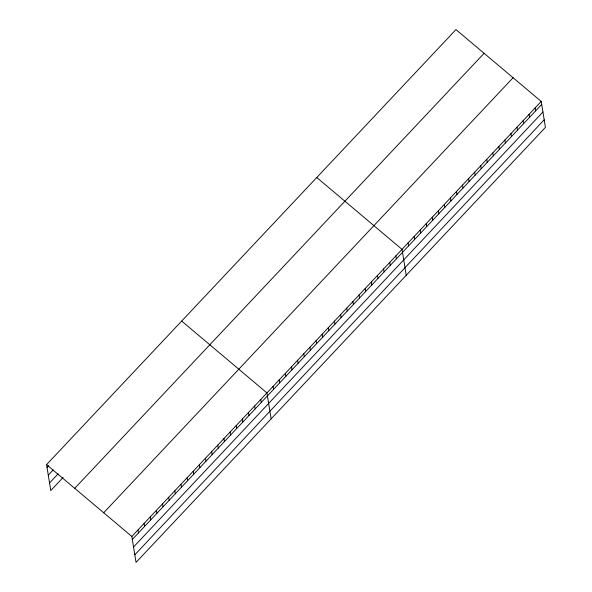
<?xml version="1.0" encoding="UTF-8"?>
<svg xmlns="http://www.w3.org/2000/svg" width="592" height="592" viewBox="0 0 592 592"><rect width="100%" height="100%" fill="white"/><g stroke="black" fill="none" stroke-linecap="round" stroke-linejoin="round"><path stroke-width="0.89" d="M46.576 464.624L455.966 29.6L541.221 101.447L545.424 127.376L136.034 562.4L131.838 536.47L46.576 464.624L50.779 490.553L63.055 477.5M47.057 467.599L48.899 465.645M48.285 475.176L53.199 469.952M49.55 482.976L58.149 473.844M74.71 488.333L484.101 53.31M103.696 512.761L513.086 77.737M131.838 536.47L541.221 101.447M132.319 539.445L541.71 104.421M133.54 547.023L542.931 111.999M134.806 554.822L544.196 119.806M316.772 177.511L402.035 249.358L406.23 275.287M181.677 321.064L266.933 392.91L271.136 418.84M535.175 107.877L535.656 110.852M529.122 114.308L529.603 117.283M523.069 120.738L523.55 123.713M517.016 127.169L517.497 130.151M510.963 133.6L511.451 136.582M504.917 140.03L505.398 143.012M498.864 146.461L499.345 149.443M492.81 152.891L493.291 155.874M486.757 159.322L487.238 162.304M480.704 165.753L481.185 168.735M474.651 172.183L475.139 175.165M468.605 178.614L469.086 181.596M462.552 185.044L463.033 188.027M456.499 191.475L456.98 194.457M450.445 197.913L450.926 200.888M444.392 204.344L444.881 207.318M438.346 210.774L438.827 213.749M432.293 217.205L432.774 220.18M426.24 223.635L426.721 226.61M420.187 230.066L420.668 233.041M414.134 236.497L414.615 239.471M408.08 242.927L408.569 245.902M395.893 255.877L396.374 258.859M389.751 262.404L390.232 265.386M383.609 268.931L384.09 271.906M377.467 275.458L377.948 278.432M371.325 281.984L371.813 284.959M365.19 288.504L365.671 291.486M359.048 295.031L359.529 298.013M352.906 301.557L353.387 304.532M346.764 308.084L347.245 311.059M340.622 314.611L341.103 317.586M334.48 321.138L334.968 324.113M328.345 327.657L328.826 330.639M322.203 334.184L322.684 337.159M316.061 340.711L316.542 343.686M309.919 347.238L310.4 350.212M303.777 353.764L304.258 356.739M297.635 360.284L298.116 363.266M291.493 366.811L291.982 369.785M285.359 373.337L285.84 376.312M279.217 379.864L279.698 382.839M273.075 386.391L273.556 389.366M260.791 399.437L261.272 402.412M254.649 405.964L255.137 408.939M248.514 412.491L248.995 415.466M242.372 419.018L242.853 421.992M236.23 425.537L236.711 428.519M230.088 432.064L230.569 435.039M223.946 438.591L224.427 441.565M217.804 445.117L218.293 448.092M211.67 451.644L212.151 454.619M205.528 458.164L206.009 461.146M199.386 464.69L199.867 467.665M193.244 471.217L193.725 474.192M187.102 477.744L187.583 480.719M180.96 484.271L181.441 487.246M174.818 490.79L175.306 493.772M168.683 497.317L169.164 500.292M162.541 503.844L163.022 506.819M156.399 510.371L156.88 513.345M150.257 516.897L150.738 519.872M144.115 523.417L144.596 526.399M137.973 529.944L138.461 532.918"/></g></svg>
